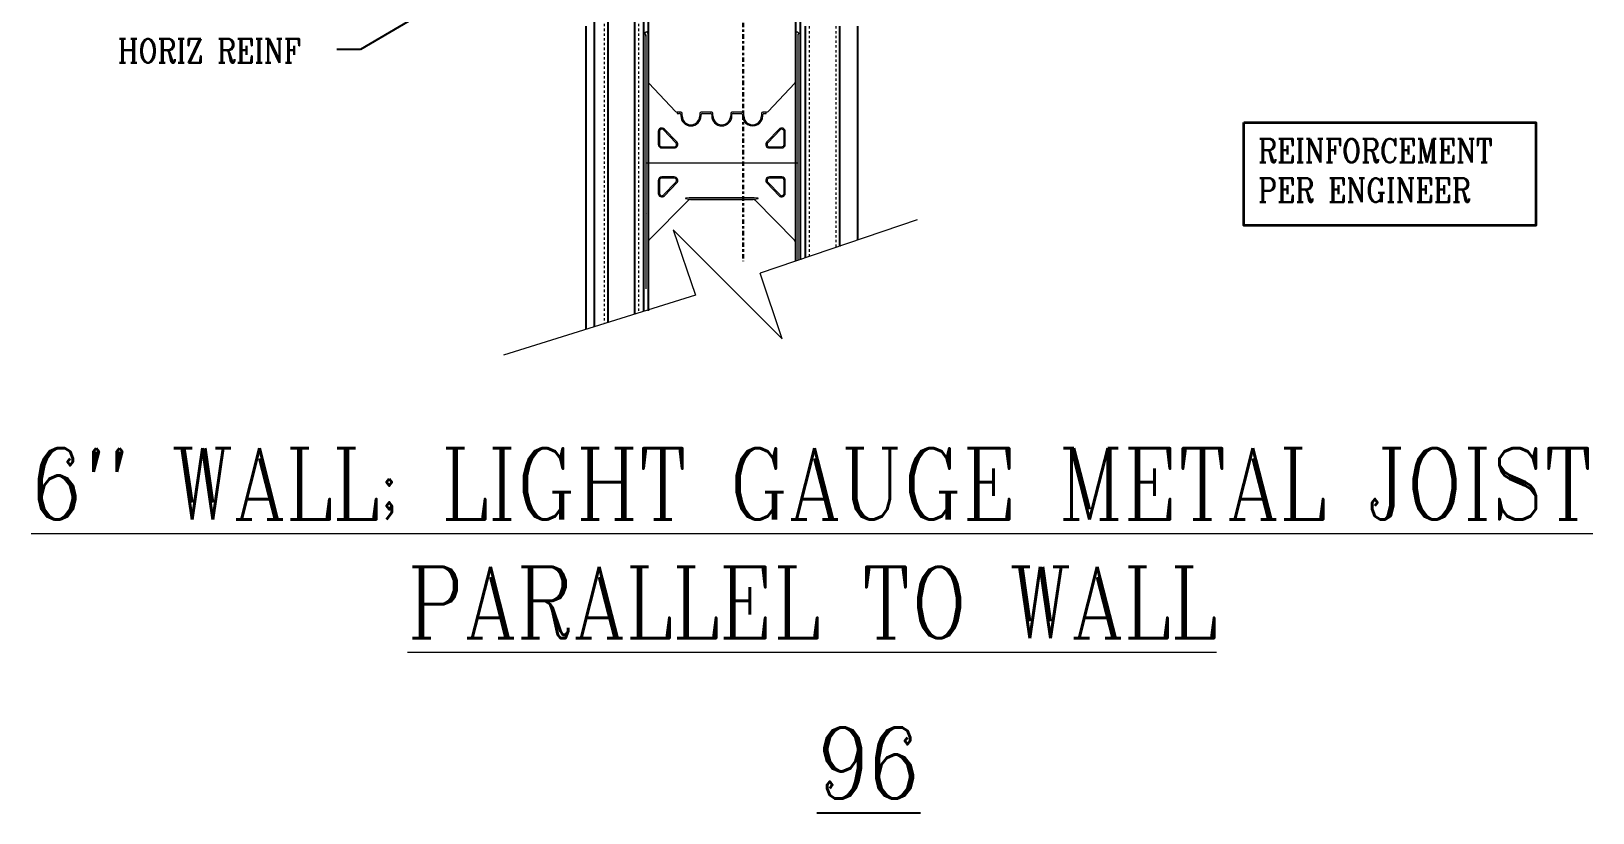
# Model space of a CAD drawing. Header units: inches. Extents: x -28.2 to 45.5, y 89.3 to 171.9.
# Drawn here: x -28.2 to 37.6, y 89.3 to 122.2 of the extents above; entities that cross this region are included whole.
import ezdxf

# ---------------------------------------------------------------- set-up
doc = ezdxf.new("R2010")
doc.units = ezdxf.units.IN
doc.header["$MEASUREMENT"] = 0
doc.linetypes.add('CENTER', pattern=[2, 1.25, -0.25, 0.25, -0.25])
doc.linetypes.add('DASHED2', pattern=[0.375, 0.25, -0.125])
doc.layers.get('Defpoints').update_dxf_attribs({"color": 252})
for name, color, linetype, lineweight in [('A2 Hatch', 8, 'Continuous', 9), ('A4 medium', 7, 'Continuous', 35), ('DETAILS', 7, 'Continuous', 13), ('DIM', 3, 'Continuous', 13), ('REBAR', 2, 'CENTER', 30)]:
    doc.layers.add(name, color=color, linetype=linetype, lineweight=lineweight)
doc.styles.add('ARCTEXT', font='arctext.shx', dxfattribs={"width": 0.85})
doc.styles.add('RomanC', font='romanc.shx', dxfattribs={"width": 0.85, "height": 5})
doc.dimstyles.new('ARCTEXT1-4', dxfattribs={"dimtxt": 4, "dimasz": 2, "dimexe": 2, "dimexo": 2, "dimgap": 2, "dimtad": 1, "dimdec": 4, "dimzin": 3, "dimdsep": 46, "dimlunit": 4, "dimtxsty": 'ARCTEXT', "dimblk": 'ARCHTICK', "dimcen": 2, "dimaunit": 1, "dimadec": 0, "dimazin": 0, "dimtfac": 1, "dimtdec": 4, "dimtmove": 2, "dimatfit": 3, "dimldrblk": 'arrow', "dimfxl": 0, "dimtolj": 1, "dimtzin": 0, "dimarcsym": 0})

# ---------------------------------------------------------------- blocks, each defined once
blk = doc.blocks.new('_ArchTick')
at = {"color": 0, "linetype": 'ByBlock', "const_width": 0.15}
blk.add_lwpolyline([(-0.5, -0.5), (0.5, 0.5)], dxfattribs=at)
blk = doc.blocks.new('arrow')
at = {"layer": 'DIM'}
blk.add_hatch(color=253, dxfattribs=at).paths.add_polyline_path([(-2, 0.5), (-2, -0.5), (0, 0)])
at = {"layer": 'DIM', "lineweight": 9}
for points in [[(-2, 0.9831764405007561), (-2, 0.5), (-2.46875, 0.6171875)], [(0.3742552490839444, 0.0935638122700766), (0, 0)], [(0.3742552490839444, -0.0935638122700766), (0, 0)], [(-2, -0.9831764405007561), (-2, -0.5), (-2.46875, -0.6171875)]]:
    blk.add_lwpolyline(points, dxfattribs=at)
at = {"layer": 'DIM', "lineweight": 15}
blk.add_lwpolyline([(0, 0), (-2, -0.5), (-2, 0.5), (0, 0)], dxfattribs=at)

msp = doc.modelspace()

# ---------------------------------------------------------------- linework, layer by layer
at = {"color": 1}
for p, q in [((-4.860936114818969, 122.4304734171718), (-4.860936114819879, 109.6524986058158)), ((-4.510936114818605, 122.9304734171718), (-4.510936114819515, 109.76202803535)), ((-3.935936114817878, 122.9304734171718), (-3.935936114817878, 109.9419692410127)), ((-2.810936114817878, 122.9304734171718), (-2.810936114817878, 110.2940281216569)), ((-2.435936114819697, 122.6804734171718), (-2.435936114818787, 110.4113810818711)), ((-2.235936114818969, 122.9304734171718), (-2.235936114818969, 110.4304734171718)), ((3.964063885179939, 122.9304734171718), (3.96406388517903, 112.5246066416799)), ((4.164063885180667, 122.6804734171718), (4.164063885179758, 112.5924351670697)), ((4.379063885180813, 122.4304734171718), (4.379063885181722, 112.6653508318637)), ((5.824063885180522, 122.4304734171718), (5.824063885181431, 113.1554119278051)), ((6.589063885179939, 122.4304734171718), (6.589063885180849, 113.4148560374209))]:
    msp.add_line(p, q, dxfattribs=at)
at = {"layer": 'A2 Hatch', "linetype": 'DASHED2', "ltscale": 0.15}
for p, q in [((-4.095936114819551, 122.9304734171718), (-4.095936114819551, 109.8918986446541)), ((-2.650936114819842, 122.9304734171718), (-2.650936114818933, 110.3440987180148)), ((4.539063885180667, 122.4304734171718), (4.539063885180667, 112.7196136521755)), ((5.664063885180667, 122.4304734171718), (5.664063885180667, 113.1011491074936))]:
    msp.add_line(p, q, dxfattribs=at)
at = {"layer": 'A4 medium', "ltscale": 0.15}
msp.add_lwpolyline([(22.86370231859678, 118.3758588884433), (35.15861941578828, 118.3758588884433), (35.15861941578828, 114.0338579647454), (22.86370231859678, 114.0338579647454)], close=True, dxfattribs=at)
at = {"layer": 'DETAILS', "color": 6, "lineweight": 20}
for p, q in [((-2.388323799257478, 122.1573552993048), (-2.301721258879979, 122.2073552993048)), ((-2.342634844631675, 122.0782197085456), (-2.388323799257478, 122.1573552993048)), ((-2.335936114819333, 122.0554734171718), (-2.335936114821152, 111.3577271257978)), ((-2.335936114821152, 122.0166171681677), (-2.335936114821152, 122.0532197085455)), ((-2.301721258879979, 122.2073552993048), (-2.242634844631311, 122.1050146277899)), ((-2.235936114820788, 122.0800146277901), (-2.235936114818969, 120.100704445931)), ((3.96406388517812, 120.100704445931), (3.964063885179939, 122.0800146277901)), ((3.970762614990463, 122.1050146277902), (4.029849029239131, 122.2073552993048)), ((4.029849029239131, 122.2073552993048), (4.116451569616629, 122.1573552993048)), ((4.064063885178484, 122.0554734171718), (4.064063885179394, 112.5585209043741)), ((4.064063885178484, 122.0532197085455), (4.064063885178484, 122.0166171681677)), ((4.116451569616629, 122.1573552993048), (4.070762614990826, 122.0782197085456)), ((-2.235936114818969, 120.100704445931), (-2.235936114818969, 113.3390520609354)), ((-2.208081726610317, 120.0314512631122), (-1.090453059312267, 118.841220234353)), ((2.818580829673238, 118.841220234353), (3.936202617280514, 120.0314512631129)), ((3.964063885179939, 113.3390520609354), (3.96406388517812, 120.100704445931)), ((-1.018314327209509, 118.8104734171719), (-1.010936114818605, 118.8104734171719)), ((-0.8609361148171502, 118.8104734171719), (-1.018314327209509, 118.8104734171719)), ((-1.010936114818605, 118.8104734171719), (-1.010936114818605, 118.7604734171719)), ((-1.010936114818605, 118.7604734171719), (-0.9109361148182415, 118.7604734171719)), ((-0.8609361148171502, 118.7104734171718), (-0.8609361148189691, 118.6554734171719)), ((-0.8109361148178778, 118.6554734171719), (-0.8109361148178778, 118.7604734171719)), ((-0.06093611481787775, 118.7604734171719), (-0.06093611481787775, 118.6554734171717)), ((0.4390638851821222, 118.8104734171719), (-0.01093611481860535, 118.8104734171719)), ((-0.01093611481860535, 118.6554734171715), (-0.01093611481860535, 118.710473417172)), ((0.03906388518066706, 118.7604734171719), (0.3890638851810309, 118.7604734171719)), ((0.4390638851821222, 118.7104734171718), (0.4390638851803033, 118.655473417169)), ((0.4890638851813947, 118.655473417169), (0.4890638851813947, 118.7604734171719)), ((1.239063885179576, 118.7604734171719), (1.239063885179576, 118.655473417169)), ((1.739063885179576, 118.8104734171719), (1.289063885178848, 118.8104734171719)), ((1.289063885180667, 118.655473417169), (1.289063885180667, 118.7104734171718)), ((1.339063885179939, 118.7604734171719), (1.689063885178484, 118.7604734171719)), ((1.739063885179576, 118.710473417172), (1.739063885179576, 118.6554734171715)), ((1.789063885178848, 118.6554734171717), (1.789063885178848, 118.7604734171719)), ((2.539063885178848, 118.7604734171719), (2.539063885178848, 118.6554734171719)), ((2.746442097568661, 118.8104734171719), (2.589063885179939, 118.8104734171719)), ((2.589063885179939, 118.6554734171719), (2.58906388517812, 118.7104734171718)), ((2.639063885179212, 118.7604734171719), (2.739063885179576, 118.7604734171719)), ((2.739063885179576, 118.7604734171719), (2.739063885179576, 118.8104734171719)), ((2.739063885179576, 118.8104734171719), (2.746442097568661, 118.8104734171719)), ((-1.810936114817878, 117.9914964629077), (-1.810936114817878, 117.4504734171718)), ((-1.760936114816786, 117.9914964629077), (-1.760936114818605, 117.4504734171718)), ((-1.069415258807339, 117.5197265999908), (-1.588797382713665, 118.0607496457268)), ((-1.03334589275596, 117.5543531914001), (-1.552728016662286, 118.0953762371363)), ((3.280855787023256, 118.0953762371363), (2.761473663116931, 117.5543531914001)), ((3.316925153074635, 118.0607496457268), (2.79754302916831, 117.5197265999908)), ((3.489063885177757, 117.4504734171718), (3.489063885177757, 117.9914964629077)), ((3.539063885178848, 117.4504734171718), (3.539063885178848, 117.9914964629077)), ((-1.660936114818242, 117.3504734171719), (-1.141553990911916, 117.3504734171719)), ((-1.660936114818242, 117.3004734171719), (-1.141553990911916, 117.3004734171719)), ((2.869681761271067, 117.3504734171719), (3.389063885179212, 117.3504734171719)), ((2.869681761271067, 117.3004734171719), (3.389063885179212, 117.3004734171719)), ((-2.335936114821152, 116.6804734171718), (4.064063885178484, 116.6804734171718)), ((-1.810936114817878, 115.9304734171718), (-1.810936114817878, 115.3894503714358)), ((-1.760936114818605, 115.930473417172), (-1.760936114816786, 115.3894503714358)), ((-1.141553990911916, 116.0804734171719), (-1.660936114818242, 116.0804734171719)), ((-1.141553990911916, 116.0304734171719), (-1.660936114818242, 116.0304734171719)), ((-1.588797382713665, 115.320197188617), (-1.069415258807339, 115.861220234353)), ((-1.552728016662286, 115.2855705972075), (-1.03334589275596, 115.8265936429435)), ((2.761473663116931, 115.8265936429435), (3.280855787023256, 115.2855705972075)), ((2.79754302916831, 115.861220234353), (3.316925153074635, 115.320197188617)), ((3.389063885179212, 116.0804734171719), (2.869681761271067, 116.0804734171719)), ((3.389063885179212, 116.0304734171719), (2.869681761271067, 116.0304734171719)), ((3.489063885177757, 115.3894503714358), (3.489063885177757, 115.9304734171718)), ((3.539063885178848, 115.3894503714358), (3.539063885178848, 115.9304734171718)), ((-0.5062065953168258, 115.2004734171718), (-0.6623166849201425, 115.1853899063122)), ((-0.6623166849201425, 115.1655569280314), (-0.5062065953168258, 115.1504734171718)), ((0.8640638851813947, 115.200473417172), (-0.5062065953168258, 115.2004734171718)), ((-0.5062065953168258, 115.1504734171718), (0.8640638851813947, 115.1504734171718)), ((2.234334365677796, 115.200473417172), (0.8640638851813947, 115.200473417172)), ((0.8640638851813947, 115.1504734171718), (2.234334365677796, 115.1504734171718)), ((2.390444455281113, 115.1853899063122), (2.234334365677796, 115.200473417172)), ((2.234334365677796, 115.1504734171718), (2.390444455281113, 115.1655569280314)), ((-2.206646792939637, 113.4097627390539), (-0.554870097641242, 115.0865394343496)), ((-0.4488040804624234, 115.1304734171718), (0.8640638851813947, 115.1304734171718)), ((0.8640638851813947, 115.1304734171718), (2.176931850823394, 115.1304734171718)), ((2.282997868000393, 115.0865394343496), (3.934774563298788, 113.4097627390539)), ((-2.235936114818969, 111.3309322065532), (-2.235936114820788, 113.3390520609351)), ((3.964063885179939, 113.3390520609351), (3.964063885179939, 112.5246066416804))]:
    msp.add_line(p, q, dxfattribs=at)
for centre, radius, start, end in [((-2.385936114820424, 122.053219708545), 0.0500000000001819, 4.559643191346098e-10, 30.00000000044188), ((-2.285936114820061, 122.0800146277898), 0.04999999999972133, 3.256887993818641e-10, 30.0000000005358), ((4.014063885179212, 122.0800146277898), 0.0500000000001819, 149.9999999997349, 179.9999999997395), ((4.114063885179576, 122.053219708545), 0.05000000000020042, 149.9999999995581, 179.999999999544), ((-2.135942994507559, 120.1007044459307), 0.09999999999990905, 179.9999999998697, 223.8308606719777), ((3.864063885179576, 120.1007044459323), 0.0999999999994431, 316.1691393271928, 359.9999999992444), ((-1.018314327209509, 118.910473417172), 0.1000000000001911, 223.8308606721254, 270), ((-0.9109361148182415, 118.7104734171718), 0.0500000000001819, 359.9999999998697, 90), ((-0.8609361148171502, 118.7604734171717), 0.0500000000001819, 1.302755197527456e-10, 90), ((-0.4359361148178778, 118.6554734171717), 0.4250000000001819, 179.999999999987, 359.999999999987), ((-0.4359361148178778, 118.6554734171717), 0.3749999999995453, 179.999999999987, 0), ((-0.01093611481860535, 118.7604734171717), 0.0500000000001819, 90, 179.9999999998697), ((0.03906388518066706, 118.7104734171718), 0.0500000000001819, 90, 179.9999999996743), ((0.3890638851810309, 118.7104734171718), 0.0500000000001819, 359.9999999998697, 90), ((0.4390638851821222, 118.7604734171717), 0.0500000000001819, 1.302755197527456e-10, 90), ((0.8640638851813947, 118.655473417169), 0.4250000000001819, 180, 270), ((0.8640638851813947, 118.655473417169), 0.3749999999998295, 180, 269.9999999999479), ((0.8640638851813947, 118.6554734171685), 0.4249999999997272, 270.0000000000521, 6.513775987637282e-11), ((0.8640638851813947, 118.6554734171685), 0.3749999999995453, 270.0000000000521, 5.211020790109826e-11), ((1.289063885178848, 118.7604734171717), 0.05000000000012506, 90, 179.9999999998697), ((1.339063885179939, 118.7104734171718), 0.0500000000001819, 90, 180), ((1.689063885178484, 118.7104734171718), 0.0500000000001819, 2.605510395054913e-10, 90), ((1.739063885179576, 118.7604734171717), 0.0500000000001819, 1.302755197527456e-10, 90), ((2.164063885180667, 118.6554734171717), 0.4249999999997272, 180.000000000013, 1.302755197527456e-11), ((2.164063885178848, 118.6554734171717), 0.375, 180.000000000013, 1.302755197527456e-11), ((2.589063885179939, 118.7604734171717), 0.0500000000001819, 90, 179.9999999998697), ((2.639063885179212, 118.7104734171718), 0.0500000000001819, 90, 180), ((2.746442097568661, 118.910473417172), 0.1000000000001364, 270.0000000002605, 316.169139328132), ((-1.660936114816423, 117.9914964629077), 0.1499999999999651, 43.83086067208913, 179.9999999999739), ((-1.660936114816423, 117.9914964629077), 0.1000000000001123, 43.83086067207012, 180), ((3.389063885179212, 117.9914964629077), 0.1500000000000909, 2.605510395054913e-11, 136.1691393279109), ((3.389063885179212, 117.9914964629077), 0.09999999999990905, 0, 136.1691393279299), ((-1.660936114818242, 117.4504734171715), 0.1499999999996362, 179.9999999999609, 270.0000000001563), ((-1.660936114816423, 117.450473417172), 0.1000000000003638, 180.0000000001303, 269.9999999997394), ((-1.141553990911916, 117.450473417172), 0.1500000000000909, 270.0000000001563, 43.83086067193249), ((-1.141553990911916, 117.4504734171718), 0.1000000000000227, 270, 43.83086067200591), ((2.869681761272886, 117.450473417172), 0.150000000000175, 136.1691393280675, 269.9999999998437), ((2.869681761271067, 117.450473417172), 0.1000000000000336, 136.1691393279941, 270), ((3.389063885179212, 117.4504734171715), 0.1499999999998067, 269.9999999998437, 6.513775987637282e-11), ((3.389063885179212, 117.450473417172), 0.1000000000001364, 270.0000000002605, 359.9999999998958), ((-1.660936114818242, 115.930473417172), 0.1499999999998636, 89.99999999984367, 180.0000000000651), ((-1.660936114816423, 115.9304734171716), 0.1000000000001364, 90.00000000026056, 179.9999999998697), ((-1.141553990911916, 115.9304734171718), 0.150000000000175, 316.1691393280675, 89.99999999984367), ((-1.141553990911916, 115.9304734171718), 0.1000000000000336, 316.1691393279941, 90), ((2.869681761272886, 115.9304734171718), 0.1500000000001478, 90.00000000015633, 223.8308606719325), ((2.869681761271067, 115.9304734171718), 0.1000000000000227, 90, 223.8308606720059), ((3.389063885179212, 115.930473417172), 0.1499999999996362, 359.9999999999349, 90.00000000015633), ((3.389063885179212, 115.9304734171716), 0.1000000000003638, 9.119286382692197e-11, 89.99999999973946), ((-1.660936114816423, 115.3894503714358), 0.1500000000000909, 180.0000000000261, 316.1691393279109), ((-1.660936114816423, 115.3894503714358), 0.09999999999990905, 179.9999999999609, 316.1691393279941), ((-0.6610270170838248, 115.1754734171719), 0.01000000000002194, 97.40989078445368, 262.5901092155463), ((2.389154787444795, 115.1754734171719), 0.009999999999965573, 277.4098907844536, 82.59010921554632), ((3.389063885179212, 115.3894503714358), 0.1499999999999651, 223.8308606720891, 359.999999999974), ((3.389063885179212, 115.3894503714358), 0.1000000000000336, 223.8308606720059, 3.908265592582369e-11), ((-2.235936114818969, 114.5937516390241), 0.09999999999991362, 179.9999999996873, 209.7448812966047), ((-0.4488040804624234, 114.980473417172), 0.1499999999998163, 90, 135.0000000000181), ((2.176931850823394, 114.980473417172), 0.1499999999998067, 44.99999999998186, 90), ((-2.135936114820424, 113.3390520609356), 0.09999999999990905, 135.0000000001471, 180.0000000001303), ((3.864063885179576, 113.3390520609356), 0.09999999999990435, 359.9999999998958, 44.9999999998529)]:
    msp.add_arc(centre, radius, start, end, dxfattribs=at)
at = {"layer": 'DIM'}
for p, q in [((-1.185559577737649, 113.8556295182646), (-0.2495165609377636, 111.0956019003223)), ((3.410634499974776, 109.2594354405518), (-1.185559577737649, 113.8556295182646)), ((9.101472117601816, 114.2669207653329), (2.474591483173072, 112.0194630584946)), ((3.410634499974776, 109.2594354405518), (2.474591483174891, 112.019463058495)), ((-0.2495165609377636, 111.0956019003223), (-8.339318792439144, 108.563969261875))]:
    msp.add_line(p, q, dxfattribs=at)
at = {"layer": 'REBAR', "ltscale": 0.15}
msp.add_line((1.764063885181031, 156.2172193016489), (1.764063885181031, 112.5354663137476), dxfattribs=at)

# ---------------------------------------------------------------- texts
at = {"layer": 'Defpoints', "insert": (7.049273228875109, 92.88066940926964), "char_height": 3, "width": 90.07999999999998, "attachment_point": 2, "style": 'RomanC'}
msp.add_mtext('{\\L96\\P}\\P            ', dxfattribs=at)
at = {"layer": 'DIM', "color": 3, "char_height": 1, "attachment_point": 1, "style": 'RomanC'}
for s, insert, width in [('HORIZ REINF ', (-24.58634893026624, 121.8966914168353), 22.68954545454545), ('REINFORCEMENT PER ENGINEER', (23.46183925658647, 117.6902304146773), 13.32674471093725)]:
    msp.add_mtext(s, dxfattribs=dict(at, insert=insert, width=width))
at = {"layer": 'DIM', "insert": (4.665072585954704, 104.6452816834957), "char_height": 3, "width": 78.09530806104709, "attachment_point": 2, "style": 'ARCTEXT'}
msp.add_mtext('{\\Fromanc.shx|c0;\\L6" WALL; LIGHT GAUGE METAL JOIST PARALLEL TO WALL}\\P\\P         ', dxfattribs=at)

# ---------------------------------------------------------------- leaders
at = {"layer": 'DIM'}
msp.add_leader([(0.9482918441501624, 130.4579086447778), (-14.35661923157545, 121.4541263664881), (-15.35661923157545, 121.4541263664881)], dimstyle='ARCTEXT1-4', override={"dimasz": 0.5, "dimtad": 0}, dxfattribs=at)

doc.saveas('drawing.dxf')
